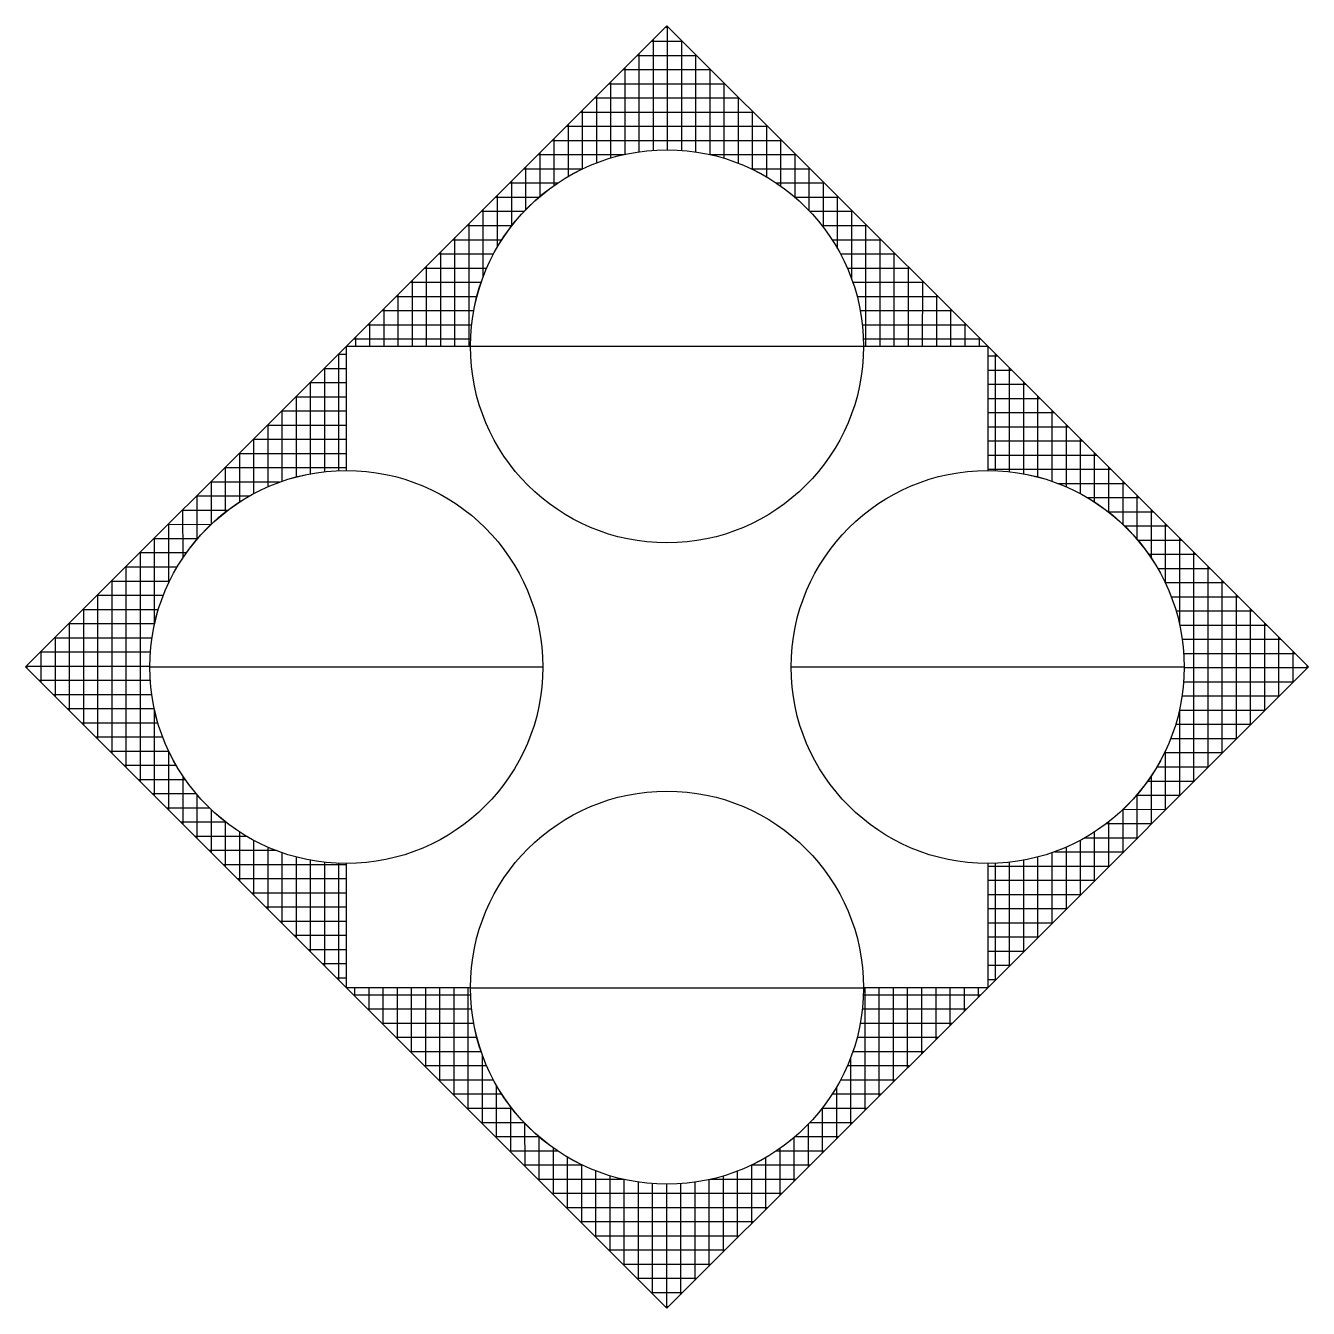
# Model space of a CAD drawing. Header units: millimetres. Extents: x -849 to 845, y -836 to 858.
import ezdxf

# ---------------------------------------------------------------- set-up
doc = ezdxf.new("R2010")
doc.units = ezdxf.units.MM
for name, color, linetype in [('2', 2, 'Continuous'), ('3', 3, 'Continuous'), ('4', 4, 'Continuous'), ('7', 7, 'Continuous')]:
    doc.layers.add(name, color=color, linetype=linetype)

# ---------------------------------------------------------------- blocks, each defined once
blk = doc.blocks.new('*X10')
at = {"color": 0}
for p, q in [((29549.4, 63200.2), (29893.1, 63543.9)), ((29549.4, 63242.6), (29850.6, 63543.9)), ((29549.4, 63285.1), (29808.2, 63543.9)), ((29549.4, 63327.5), (29765.8, 63543.9)), ((29549.4, 63369.9), (29723.4, 63543.9)), ((29549.4, 63412.4), (29680.9, 63543.9)), ((29549.4, 63454.8), (29638.5, 63543.9)), ((29549.4, 63497.2), (29596.1, 63543.9)), ((29549.4, 63539.6), (29553.7, 63543.9)), ((29736.1, 63358.9), (29551.2, 63543.9)), ((29758.2, 63379.3), (29593.6, 63543.9)), ((29781.8, 63398.1), (29636, 63543.9)), ((29806.9, 63415.4), (29678.5, 63543.9)), ((29833.8, 63431), (29720.9, 63543.9)), ((29862.3, 63444.9), (29763.3, 63543.9)), ((29892.8, 63456.8), (29805.7, 63543.9)), ((29807.1, 63415.5), (29935.5, 63543.9)), ((29925.4, 63466.7), (29848.2, 63543.9)), ((29889.8, 63455.8), (29977.9, 63543.9)), ((29960.4, 63474.1), (29890.6, 63543.9)), ((29998.2, 63478.7), (29933, 63543.9)), ((29948.4, 63471.9), (30020.3, 63543.9)), ((30039.6, 63479.8), (29975.4, 63543.9)), ((29997.6, 63478.7), (30062.8, 63543.9)), ((30085.7, 63476.1), (30017.9, 63543.9)), ((30041, 63479.7), (30105.2, 63543.9)), ((30139, 63465.2), (30060.3, 63543.9)), ((30080.5, 63476.7), (30147.6, 63543.9)), ((30206.1, 63440.5), (30102.7, 63543.9)), ((30116.8, 63470.6), (30190.1, 63543.9)), ((30327.3, 63361.7), (30145.1, 63543.9)), ((30150.5, 63461.9), (30232.5, 63543.9)), ((30181.9, 63450.9), (30274.9, 63543.9)), ((30348.5, 63383), (30187.6, 63543.9)), ((30211.4, 63438), (30317.3, 63543.9)), ((30369.7, 63404.2), (30230, 63543.9)), ((30239.1, 63423.2), (30359.8, 63543.9)), ((30265, 63406.7), (30402.2, 63543.9)), ((30390.9, 63425.4), (30272.4, 63543.9)), ((30289.4, 63388.6), (30444.6, 63543.9)), ((30312.2, 63369), (30487, 63543.9)), ((30412.1, 63446.6), (30314.9, 63543.9)), ((30433.3, 63467.8), (30357.3, 63543.9)), ((30454.6, 63489), (30399.7, 63543.9)), ((30475.8, 63510.2), (30442.1, 63543.9)), ((30497, 63531.5), (30484.6, 63543.9)), ((29715.6, 63337), (29549.4, 63503.2)), ((29696.7, 63313.5), (29549.4, 63460.8)), ((29679.3, 63288.5), (29549.4, 63418.4)), ((29663.5, 63261.8), (29549.4, 63375.9)), ((29649.5, 63233.4), (29549.4, 63333.5)), ((29637.4, 63203.1), (29549.4, 63291.1)), ((29549.4, 63157.8), (29677.8, 63286.2)), ((29627.4, 63170.7), (29549.4, 63248.7)), ((29619.7, 63135.9), (29549.4, 63206.2)), ((29549.4, 63115.4), (29637.5, 63203.5)), ((29614.8, 63098.4), (29549.4, 63163.8)), ((29549.4, 63072.9), (29621.4, 63144.9)), ((29613.5, 63057.3), (29549.4, 63121.4)), ((29549.4, 63030.5), (29614.6, 63095.7)), ((29616.7, 63011.7), (29549.4, 63079)), ((29549.4, 62988.1), (29613.6, 63052.3)), ((29626.8, 62959.1), (29549.4, 63036.5)), ((29549.4, 62945.7), (29616.6, 63012.8)), ((29649.8, 62893.7), (29549.4, 62994.1)), ((29549.4, 62903.2), (29622.7, 62976.5)), ((29733.3, 62767.8), (29549.4, 62951.7)), ((29549.4, 62860.8), (29631.4, 62942.8)), ((29549.4, 62818.4), (29642.4, 62911.4)), ((29712.1, 62746.6), (29549.4, 62909.3)), ((29549.4, 62776), (29655.3, 62881.9)), ((29690.9, 62725.4), (29549.4, 62866.8)), ((29549.4, 62733.5), (29670.1, 62854.2)), ((29549.4, 62691.1), (29686.6, 62828.3)), ((29669.7, 62704.1), (29549.4, 62824.4)), ((29549.4, 62648.7), (29704.6, 62803.9)), ((29648.5, 62682.9), (29549.4, 62782)), ((29549.4, 62606.2), (29724.3, 62781.1)), ((29627.2, 62661.7), (29549.4, 62739.5)), ((29606, 62640.5), (29549.4, 62697.1)), ((29584.8, 62619.3), (29549.4, 62654.7)), ((29563.6, 62598.1), (29549.4, 62612.3))]:
    blk.add_line(p, q, dxfattribs=at)

msp = doc.modelspace()

# ---------------------------------------------------------------- linework, layer by layer
at = {"layer": '2', "color": 4}
for p, q in [((-425.3, 270.7), (-425.3, 434.7)), ((257.8, 434.7), (421.8, 434.7)), ((421.8, -248.4), (421.8, -412.4)), ((-261.3, -412.4), (-425.3, -412.4))]:
    msp.add_line(p, q, dxfattribs=at)
for points in [[(-1.8, 858.2), (-425.3, 434.7)], [(421.8, 434.7), (-1.8, 858.2)], [(-425.3, 434.7), (-848.9, 11.2)], [(845.3, 11.2), (421.8, 434.7)], [(-848.9, 11.2), (-425.3, -412.4)], [(421.8, -412.4), (845.3, 11.2)], [(-425.3, -412.4), (-1.8, -835.9)], [(-1.8, -835.9), (421.8, -412.4)]]:
    msp.add_lwpolyline(points, dxfattribs=at)
for points in [[(257.8, 434.7), (421.8, 434.7), (-1.8, 858.2), (-425.3, 434.7), (-261.3, 434.7, -1), (257.8, 434.7, -0.212353)], [(-425.3, 270.7), (-425.3, 434.7), (-848.9, 11.2), (-425.3, -412.4), (-425.3, -248.4, -1), (-425.3, 270.7, -0.212353)], [(421.8, -248.4), (421.8, -412.4), (845.3, 11.2), (421.8, 434.7), (421.8, 270.7, -1), (421.8, -248.4, -0.212353)], [(-261.3, -412.4), (-425.3, -412.4), (-1.8, -835.9), (421.8, -412.4), (257.8, -412.4, -1), (-261.3, -412.4, -0.212353)]]:
    msp.add_lwpolyline(points, format="xyb", dxfattribs=at)
for centre in [(-1.8, 434.7), (-425.3, 11.2), (421.8, 11.2), (-1.8, -412.4)]:
    msp.add_circle(centre, 259.6, dxfattribs=at)
at = {"layer": '3', "color": 4}
for p, q in [((-261.3, 434.7), (257.8, 434.7)), ((-684.9, 11.2), (-165.8, 11.2)), ((162.2, 11.2), (681.3, 11.2)), ((-261.3, -412.4), (257.8, -412.4))]:
    msp.add_line(p, q, dxfattribs=at)
at = {"layer": '7', "color": 4}
for p, q in [((-425.3, 434.7), (-261.3, 434.7)), ((421.8, 434.7), (421.8, 270.7)), ((-425.3, -412.4), (-425.3, -248.4)), ((421.8, -412.4), (257.8, -412.4))]:
    msp.add_line(p, q, dxfattribs=at)

# ---------------------------------------------------------------- block references
at = {"layer": '4', "color": 4, "yscale": 0.6239362430072949, "zscale": 0.6239362430072949}
for p, xscale, rotation in [((-41073.6, -14139.8), 0.6239362430072949, 315), ((14149.2, -41060.6), 0.6239362430072951, 44.99999999999999), ((-14152.7, 41082.9), 0.6239362430072949, 225), ((41070, 14162.1), 0.6239362430072949, 135)]:
    msp.add_blockref('*X10', p, dxfattribs=dict(at, xscale=xscale, rotation=rotation))

doc.saveas('drawing.dxf')
